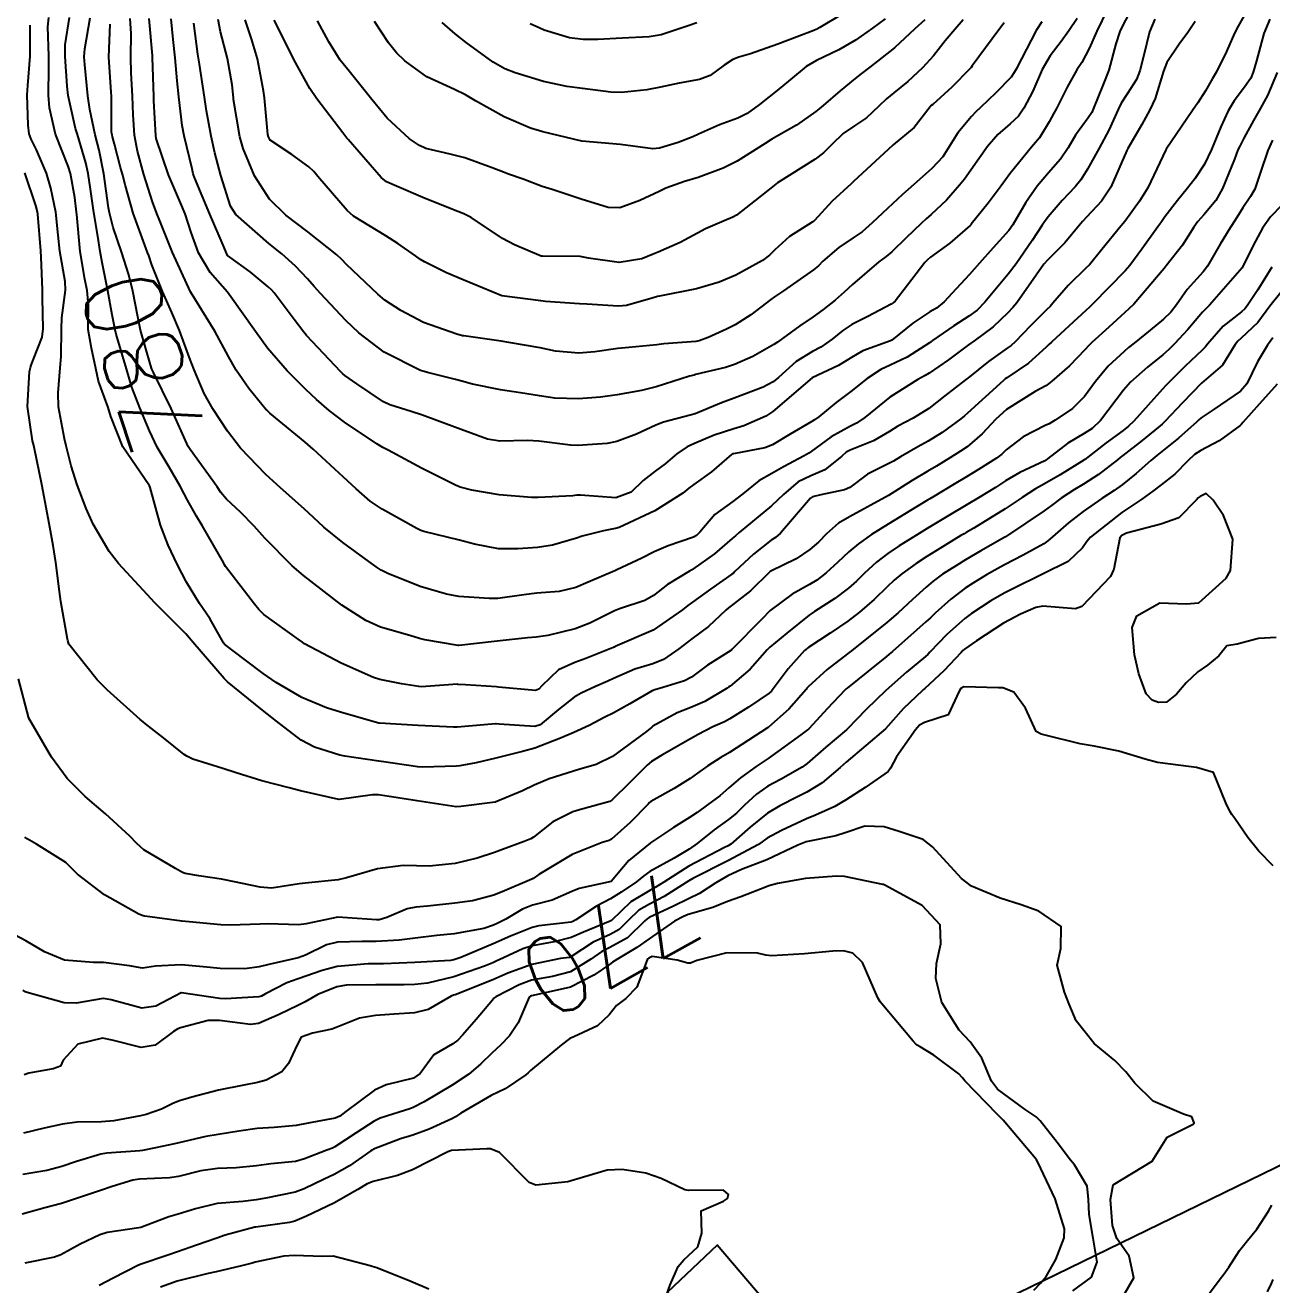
# Model space of a CAD drawing. Header units: metres. Extents: x 318500 to 325275, y 7408834 to 7428799.
# Drawn here: x 321933 to 321997.1, y 7423022.5 to 7423087.2 of the extents above; entities that cross this region are included whole.
import ezdxf
from ezdxf.enums import TextEntityAlignment as Align

# ---------------------------------------------------------------- set-up
doc = ezdxf.new("R2010")
doc.units = ezdxf.units.M
doc.header["$MEASUREMENT"] = 0
doc.linetypes.add('CONTINUO', pattern=[0])
for name, color, linetype in [('Cotas', 45, 'Continuous'), ('Curvas de Nivel 1m', 11, 'Continuous'), ('Curvas de Nivel 5m', 15, 'Continuous'), ('Edificações', 30, 'Continuous'), ('TEXTO', 45, 'Continuous'), ('Vias Primárias', 230, 'Continuous')]:
    doc.layers.add(name, color=color, linetype=linetype)
doc.styles.add('Style-STANDARD', font='STANDARD.shx')

msp = doc.modelspace()

# ---------------------------------------------------------------- linework, layer by layer
at = {"layer": 'Curvas de Nivel 1m', "flags": 128}
for points, elevation in [([(321997.35, 7423084.785), (321996.862, 7423083.603), (321996.412, 7423082.799), (321996.136, 7423082.319), (321995.639, 7423081.413), (321995.433, 7423081.013), (321995.342, 7423080.814), (321995.157, 7423080.348), (321994.55, 7423078.826), (321994.207, 7423078.225), (321993.59, 7423077.482), (321993.284, 7423077.143), (321993.072, 7423076.845), (321992.491, 7423075.926), (321991.652, 7423074.859), (321991.609, 7423074.8), (321991.549, 7423074.723), (321989.99, 7423072.883), (321989.749, 7423072.664), (321989.524, 7423072.47), (321988.711, 7423071.703), (321987.84, 7423070.915), (321987.667, 7423070.748), (321987.495, 7423070.554), (321986.688, 7423069.721), (321985.786, 7423068.937), (321985.615, 7423068.793), (321985.468, 7423068.699), (321984.917, 7423068.4), (321983.455, 7423067.485), (321982.898, 7423066.978), (321982.204, 7423066.223), (321981.429, 7423065.567), (321981.095, 7423065.333), (321980.583, 7423065.008), (321979.857, 7423064.572), (321979.409, 7423064.312), (321978.598, 7423063.836), (321977.39, 7423063.066), (321975.379, 7423061.961), (321974.822, 7423061.639), (321974.205, 7423061.092), (321973.788, 7423060.671), (321973.358, 7423060.296), (321972.652, 7423059.809), (321971.341, 7423059.176), (321971.314, 7423059.157), (321971.285, 7423059.131), (321970.308, 7423058.163), (321969.313, 7423057.39), (321969.18, 7423057.293), (321969.027, 7423057.163), (321968.139, 7423056.334), (321967.295, 7423055.706), (321966.617, 7423055.19), (321965.839, 7423054.644), (321965.278, 7423054.421), (321964.361, 7423054.136), (321963.266, 7423053.658), (321962.978, 7423053.529), (321962.336, 7423053.249), (321961.603, 7423052.908), (321961.252, 7423052.696), (321960.447, 7423052.067), (321959.501, 7423051.286), (321959.229, 7423051.202), (321957.393, 7423051.308), (321957.23, 7423051.328), (321957.211, 7423051.329), (321957.022, 7423051.313), (321955.228, 7423051.163), (321955.046, 7423051.16), (321953.229, 7423051.247), (321951.252, 7423051.368), (321951.23, 7423051.37), (321951.213, 7423051.373), (321951.14, 7423051.391), (321949.238, 7423051.937), (321948.514, 7423052.158), (321947.248, 7423052.68), (321945.928, 7423053.463), (321945.267, 7423053.925), (321943.652, 7423055.127), (321943.289, 7423055.421), (321943.228, 7423055.501), (321942.527, 7423056.737), (321941.999, 7423057.52), (321941.326, 7423058.607), (321940.849, 7423059.535), (321940.384, 7423060.51), (321939.991, 7423061.544), (321939.467, 7423063.471), (321939.434, 7423063.55), (321939.391, 7423063.617), (321938.054, 7423065.57), (321937.443, 7423067.123), (321937.298, 7423067.582), (321936.802, 7423068.929), (321936.672, 7423069.592), (321936.455, 7423070.626), (321936.285, 7423071.598), (321936.287, 7423072.83), (321936.233, 7423073.599), (321936.114, 7423074.179), (321935.859, 7423075.605), (321935.69, 7423077.497), (321935.679, 7423077.609), (321935.591, 7423078.366), (321935.374, 7423079.612), (321935.245, 7423079.983), (321934.596, 7423081.62), (321934.291, 7423082.983), (321934.241, 7423083.624), (321934.256, 7423085.049), (321934.252, 7423085.624), (321934.2, 7423087.13), (321934.257, 7423087.625)], 779), ([(321995.726, 7423087.848), (321995.351, 7423087.18), (321995.16, 7423086.818), (321994.75, 7423085.874), (321994.237, 7423084.832), (321994.038, 7423084.481), (321993.675, 7423083.849), (321993.276, 7423083.234), (321993.004, 7423082.847), (321992.461, 7423082.039), (321991.652, 7423080.86), (321991.646, 7423080.844), (321991.63, 7423080.821), (321990.713, 7423078.873), (321990.292, 7423078.187), (321989.585, 7423077.209), (321989.444, 7423077.03), (321989.331, 7423076.894), (321988.357, 7423075.703), (321987.709, 7423074.918), (321987.548, 7423074.754), (321986.621, 7423073.847), (321985.836, 7423072.937), (321985.688, 7423072.778), (321985.525, 7423072.623), (321984.693, 7423071.771), (321983.904, 7423070.964), (321983.694, 7423070.77), (321983.495, 7423070.627), (321982.525, 7423069.943), (321981.471, 7423069.09), (321981.421, 7423069.05), (321981.353, 7423069.001), (321980.293, 7423068.18), (321979.455, 7423067.528), (321978.657, 7423067.032), (321977.867, 7423066.621), (321977.44, 7423066.357), (321976.627, 7423065.867), (321975.425, 7423065.387), (321975.222, 7423065.283), (321974.986, 7423065.084), (321974.126, 7423064.376), (321973.405, 7423064.08), (321972.744, 7423063.766), (321971.992, 7423063.121), (321971.384, 7423062.535), (321969.72, 7423061.155), (321969.528, 7423060.997), (321969.365, 7423060.851), (321968.45, 7423060.072), (321967.341, 7423059.276), (321967.282, 7423059.239), (321967.166, 7423059.183), (321966.039, 7423058.49), (321965.321, 7423057.925), (321964.873, 7423057.66), (321963.568, 7423057.236), (321963.309, 7423057.138), (321962.045, 7423056.51), (321961.3, 7423056.215), (321959.887, 7423055.872), (321959.295, 7423055.788), (321958.844, 7423055.745), (321957.293, 7423055.583), (321955.314, 7423055.363), (321955.29, 7423055.364), (321953.58, 7423055.653), (321953.294, 7423055.72), (321952.803, 7423055.867), (321951.299, 7423056.306), (321950.546, 7423056.645), (321949.31, 7423057.42), (321947.333, 7423058.951), (321946.759, 7423059.456), (321945.361, 7423060.87), (321944.809, 7423061.478), (321944.099, 7423062.211), (321943.384, 7423062.881), (321943.099, 7423063.216), (321942.898, 7423063.507), (321941.519, 7423065.428), (321941.446, 7423065.53), (321941.421, 7423065.583), (321940.545, 7423067.539), (321939.637, 7423069.379), (321939.55, 7423069.549), (321939.473, 7423069.776), (321938.97, 7423071.558), (321938.822, 7423072.248), (321938.574, 7423073.564), (321938.361, 7423074.39), (321937.995, 7423075.573), (321937.569, 7423076.833), (321937.37, 7423077.583), (321937.323, 7423077.844), (321937.085, 7423079.588), (321936.836, 7423080.806), (321936.631, 7423081.595), (321936.357, 7423082.892), (321936.267, 7423083.601), (321936.104, 7423085.183), (321936.073, 7423085.604), (321936.104, 7423086.014), (321936.386, 7423087.6)], 781), ([(321993.144, 7423087.42), (321992.759, 7423086.85), (321992.314, 7423086.244), (321991.695, 7423085.313), (321991.524, 7423084.862), (321991.083, 7423083.454), (321990.821, 7423082.873), (321990.407, 7423082.12), (321989.681, 7423080.889), (321989.629, 7423080.785), (321988.817, 7423078.902), (321988.332, 7423078.176), (321987.587, 7423077.382), (321987.362, 7423077.143), (321987.18, 7423076.924), (321986.45, 7423076.048), (321985.553, 7423075.15), (321985.373, 7423074.943), (321984.982, 7423074.386), (321983.985, 7423072.963), (321983.777, 7423072.716), (321983.522, 7423072.444), (321982.769, 7423071.723), (321981.772, 7423070.996), (321981.612, 7423070.885), (321981.497, 7423070.798), (321980.472, 7423070.023), (321979.475, 7423069.34), (321979.27, 7423069.226), (321978.897, 7423069.029), (321977.461, 7423068.109), (321976.169, 7423067.069), (321975.745, 7423066.776), (321975.443, 7423066.618), (321974.45, 7423066.075), (321973.423, 7423065.319), (321973.296, 7423065.228), (321973.064, 7423065.105), (321971.999, 7423064.534), (321971.406, 7423064.197), (321970.728, 7423063.812), (321969.909, 7423063.152), (321969.386, 7423062.75), (321968.47, 7423062.078), (321967.691, 7423061.177), (321967.534, 7423061.012), (321967.366, 7423060.923), (321966.075, 7423060.483), (321965.354, 7423060.16), (321964.724, 7423059.844), (321963.43, 7423059.239), (321963.369, 7423059.21), (321963.339, 7423059.199), (321961.969, 7423058.615), (321961.326, 7423058.333), (321960.469, 7423058.127), (321959.321, 7423058.04), (321958.658, 7423057.961), (321957.317, 7423057.777), (321956.869, 7423057.764), (321955.318, 7423057.881), (321954.683, 7423057.986), (321953.325, 7423058.383), (321951.669, 7423059.052), (321951.338, 7423059.223), (321951.068, 7423059.394), (321949.358, 7423060.64), (321948.392, 7423061.435), (321947.859, 7423061.927), (321947.379, 7423062.375), (321946.158, 7423063.462), (321945.4, 7423064.149), (321944.11, 7423065.49), (321943.433, 7423066.368), (321942.682, 7423067.512), (321942.241, 7423068.302), (321941.715, 7423069.526), (321941.479, 7423070.142), (321940.962, 7423071.535), (321940.582, 7423072.471), (321940.101, 7423073.544), (321939.544, 7423074.92), (321939.387, 7423075.391), (321939.332, 7423075.553), (321939.192, 7423075.918), (321938.595, 7423077.565), (321938.204, 7423078.968), (321938.039, 7423079.574), (321937.944, 7423079.906), (321937.625, 7423081.106), (321937.529, 7423081.482), (321937.51, 7423081.582), (321937.482, 7423081.732), (321937.472, 7423083.583), (321937.458, 7423083.788), (321937.347, 7423085.585), (321937.401, 7423087.278)], 782), ([(321991.066, 7423087.524), (321990.791, 7423086.874), (321990.503, 7423085.683), (321990.307, 7423084.881), (321990.132, 7423084.435), (321989.672, 7423083.712), (321989.346, 7423083.213), (321989.195, 7423082.897), (321988.714, 7423081.833), (321988.219, 7423080.911), (321987.619, 7423079.828), (321987.266, 7423079.271), (321986.975, 7423078.926), (321986.314, 7423078.218), (321985.587, 7423077.376), (321985.402, 7423077.124), (321985.285, 7423076.944), (321984.77, 7423076.154), (321983.949, 7423074.964), (321983.545, 7423074.427), (321982.347, 7423072.988), (321981.939, 7423072.578), (321981.519, 7423072.273), (321980.74, 7423071.779), (321979.655, 7423071.018), (321979.564, 7423070.955), (321979.498, 7423070.905), (321978.354, 7423070.17), (321977.481, 7423069.761), (321976.994, 7423069.54), (321976.302, 7423069.068), (321975.463, 7423068.412), (321974.707, 7423067.838), (321973.808, 7423067.096), (321973.597, 7423066.949), (321973.446, 7423066.859), (321972.337, 7423066.216), (321971.428, 7423065.67), (321971.044, 7423065.517), (321969.421, 7423065.209), (321969.384, 7423065.197), (321969.323, 7423065.161), (321968.3, 7423064.278), (321967.397, 7423063.635), (321967.136, 7423063.441), (321966.823, 7423063.189), (321965.381, 7423062.273), (321963.558, 7423061.424), (321963.371, 7423061.365), (321963.27, 7423061.342), (321962.743, 7423061.246), (321961.652, 7423060.971), (321961.364, 7423060.878), (321960.134, 7423060.502), (321959.356, 7423060.383), (321958.346, 7423060.314), (321957.355, 7423060.329), (321956.126, 7423060.565), (321955.361, 7423060.759), (321953.521, 7423061.214), (321953.368, 7423061.264), (321953.155, 7423061.372), (321951.38, 7423062.355), (321950.764, 7423062.779), (321950.051, 7423063.41), (321949.399, 7423064.008), (321947.836, 7423065.444), (321947.425, 7423065.801), (321945.617, 7423067.299), (321945.45, 7423067.44), (321945.418, 7423067.47), (321944.528, 7423068.552), (321943.88, 7423069.494), (321943.481, 7423070.21), (321942.777, 7423071.511), (321941.53, 7423073.53), (321940.616, 7423075.539), (321939.957, 7423077.164), (321939.811, 7423077.548), (321939.589, 7423078.146), (321939.135, 7423079.557), (321938.81, 7423080.751), (321938.658, 7423081.565), (321938.59, 7423082.622), (321938.558, 7423083.571), (321938.481, 7423084.769), (321938.467, 7423085.572), (321938.479, 7423086.796), (321938.43, 7423087.573)], 783), ([(321989.723, 7423087.779), (321989.412, 7423087.197), (321989.28, 7423086.896), (321989.07, 7423086.266), (321988.707, 7423084.905), (321988.412, 7423084.176), (321987.911, 7423082.916), (321987.833, 7423082.741), (321987.653, 7423082.457), (321987.001, 7423081.565), (321986.617, 7423080.93), (321986.223, 7423080.335), (321985.617, 7423079.63), (321985.029, 7423078.949), (321984.439, 7423078.115), (321983.781, 7423076.967), (321983.576, 7423076.671), (321982.762, 7423075.782), (321982.068, 7423074.992), (321981.544, 7423074.407), (321980.861, 7423073.682), (321980.249, 7423073.013), (321979.848, 7423072.694), (321979.522, 7423072.491), (321978.638, 7423071.909), (321977.563, 7423071.049), (321977.525, 7423071.024), (321977.499, 7423071.011), (321976.075, 7423070.487), (321975.486, 7423070.147), (321974.83, 7423069.736), (321973.47, 7423069.114), (321971.452, 7423067.371), (321971.098, 7423067.135), (321969.951, 7423066.644), (321969.44, 7423066.488), (321968.442, 7423066.163), (321967.428, 7423065.736), (321967.055, 7423065.557), (321966.512, 7423065.194), (321965.918, 7423064.697), (321965.407, 7423064.316), (321964.79, 7423063.828), (321964.17, 7423063.228), (321963.387, 7423062.934), (321961.563, 7423063.083), (321961.388, 7423063.085), (321961.176, 7423063.051), (321959.387, 7423062.957), (321959.049, 7423062.958), (321957.388, 7423063.09), (321955.985, 7423063.334), (321955.392, 7423063.492), (321955.149, 7423063.589), (321953.406, 7423064.461), (321951.683, 7423065.387), (321951.422, 7423065.528), (321951.104, 7423065.716), (321949.441, 7423066.832), (321948.666, 7423067.432), (321948.012, 7423067.998), (321947.461, 7423068.508), (321946.507, 7423069.46), (321945.488, 7423070.638), (321944.873, 7423071.479), (321943.528, 7423073.386), (321943.432, 7423073.501), (321942.546, 7423074.52), (321941.941, 7423075.524), (321941.566, 7423076.567), (321941.259, 7423077.533), (321941.026, 7423078.098), (321940.407, 7423079.542), (321939.771, 7423081.407), (321939.746, 7423081.549), (321939.657, 7423083.343), (321939.65, 7423083.56), (321939.59, 7423085.561), (321939.587, 7423085.665), (321939.411, 7423087.563)], 784), ([(321987.075, 7423087.571), (321986.651, 7423086.931), (321986.262, 7423086.377), (321985.697, 7423085.653), (321985.283, 7423084.946), (321984.801, 7423083.826), (321984.348, 7423082.96), (321984.061, 7423082.557), (321983.648, 7423082.163), (321983.013, 7423081.606), (321982.482, 7423080.987), (321981.618, 7423079.771), (321981.295, 7423079.321), (321981.046, 7423079.006), (321980.37, 7423078.24), (321979.587, 7423077.504), (321979.332, 7423077.275), (321979.068, 7423077.028), (321978.303, 7423076.304), (321977.558, 7423075.582), (321977.27, 7423075.339), (321976.896, 7423075.06), (321975.538, 7423073.909), (321975.116, 7423073.502), (321974.656, 7423073.089), (321974.018, 7423072.599), (321973.517, 7423072.243), (321972.837, 7423071.783), (321971.94, 7423071.123), (321971.685, 7423070.94), (321971.495, 7423070.813), (321970.422, 7423070.21), (321969.479, 7423069.788), (321969.01, 7423069.632), (321967.471, 7423069.271), (321967.4, 7423069.252), (321967.164, 7423069.185), (321965.464, 7423068.65), (321964.698, 7423068.458), (321963.46, 7423068.24), (321962.593, 7423068.115), (321961.458, 7423068.029), (321960.249, 7423068.07), (321959.459, 7423068.181), (321958.494, 7423068.338), (321957.462, 7423068.494), (321956.015, 7423068.784), (321955.466, 7423068.933), (321955.145, 7423069.023), (321953.778, 7423069.365), (321953.471, 7423069.449), (321953.357, 7423069.487), (321951.485, 7423070.433), (321950.175, 7423071.413), (321949.51, 7423072.06), (321948.21, 7423073.44), (321947.882, 7423073.794), (321947.537, 7423074.191), (321946.937, 7423074.849), (321946.226, 7423075.47), (321945.558, 7423076.001), (321943.857, 7423077.497), (321943.586, 7423077.925), (321943.091, 7423079.508), (321942.782, 7423080.673), (321942.591, 7423081.516), (321942.352, 7423082.817), (321942.246, 7423083.521), (321941.998, 7423085.213), (321941.943, 7423085.526), (321941.906, 7423085.741), (321941.708, 7423087.333)], 786), ([(321985.268, 7423087.395), (321984.969, 7423086.951), (321984.226, 7423085.493), (321983.944, 7423084.966), (321983.854, 7423084.801), (321983.684, 7423084.55), (321982.904, 7423083.749), (321982.119, 7423082.993), (321981.885, 7423082.769), (321981.653, 7423082.533), (321980.947, 7423081.7), (321980.529, 7423081.011), (321980.175, 7423080.464), (321979.618, 7423079.859), (321978.685, 7423079.034), (321978.117, 7423078.528), (321977.595, 7423078.048), (321977.075, 7423077.57), (321976.559, 7423077.065), (321976.033, 7423076.613), (321975.568, 7423076.301), (321974.845, 7423075.803), (321974.026, 7423075.095), (321973.788, 7423074.857), (321973.545, 7423074.647), (321971.994, 7423073.583), (321971.531, 7423073.262), (321971.353, 7423073.133), (321970.322, 7423072.344), (321969.51, 7423071.822), (321969.071, 7423071.6), (321968.125, 7423071.174), (321967.67, 7423071.006), (321967.497, 7423070.974), (321965.853, 7423070.847), (321965.494, 7423070.81), (321964.059, 7423070.664), (321963.491, 7423070.612), (321962.298, 7423070.442), (321961.487, 7423070.371), (321960.282, 7423070.485), (321959.49, 7423070.64), (321957.884, 7423070.925), (321957.495, 7423070.985), (321955.581, 7423071.257), (321955.499, 7423071.27), (321955.221, 7423071.344), (321953.509, 7423071.955), (321952.338, 7423072.567), (321951.525, 7423073.096), (321951.156, 7423073.404), (321949.545, 7423074.934), (321949.305, 7423075.181), (321949.047, 7423075.428), (321947.567, 7423076.612), (321946.439, 7423077.467), (321945.592, 7423078.284), (321944.817, 7423079.488), (321944.238, 7423080.88), (321944.067, 7423081.496), (321943.75, 7423083.408), (321943.74, 7423083.499), (321943.67, 7423084.167), (321943.441, 7423085.504), (321943.079, 7423086.884), (321942.948, 7423087.511)], 787), ([(321983.34, 7423087.351), (321983.064, 7423086.98), (321981.691, 7423085.13), (321981.635, 7423085.056), (321981.593, 7423085.001), (321980.639, 7423084.047), (321979.662, 7423083.157), (321979.588, 7423083.095), (321979.523, 7423083.022), (321978.705, 7423081.973), (321977.63, 7423081.073), (321977.615, 7423081.065), (321977.601, 7423081.05), (321975.611, 7423079.21), (321975.544, 7423079.147), (321975.466, 7423079.081), (321974.498, 7423078.19), (321973.581, 7423077.185), (321973.539, 7423077.142), (321973.475, 7423077.102), (321972.313, 7423076.375), (321971.558, 7423075.676), (321971.282, 7423075.407), (321970.917, 7423075.139), (321969.542, 7423074.376), (321968.687, 7423074.02), (321967.535, 7423073.685), (321965.624, 7423073.302), (321965.531, 7423073.278), (321965.308, 7423073.213), (321963.936, 7423072.822), (321963.523, 7423072.788), (321961.887, 7423072.893), (321961.525, 7423072.914), (321959.776, 7423073.036), (321959.527, 7423073.066), (321957.53, 7423073.32), (321955.538, 7423074.138), (321954.688, 7423074.5), (321953.547, 7423075.059), (321953.357, 7423075.181), (321953.091, 7423075.377), (321952.184, 7423076.015), (321951.565, 7423076.398), (321949.914, 7423077.417), (321949.584, 7423077.704), (321948.081, 7423079.443), (321947.869, 7423079.702), (321947.615, 7423079.953), (321946.732, 7423080.574), (321945.628, 7423081.317), (321945.537, 7423081.481), (321945.508, 7423081.605), (321945.337, 7423083.483), (321945.292, 7423083.857), (321944.981, 7423085.487), (321944.668, 7423086.522), (321944.339, 7423087.494)], 788), ([(321981.225, 7423087.498), (321980.796, 7423087.009), (321980.299, 7423086.42), (321979.696, 7423085.652), (321979.132, 7423085.028), (321978.389, 7423084.329), (321977.67, 7423083.748), (321977.285, 7423083.436), (321976.892, 7423083.062), (321976.255, 7423082.467), (321975.645, 7423082.052), (321975.069, 7423081.655), (321974.474, 7423081.092), (321974.054, 7423080.667), (321973.622, 7423080.336), (321971.696, 7423079.129), (321971.645, 7423079.094), (321971.609, 7423079.062), (321970.533, 7423078.209), (321969.585, 7423077.466), (321969.391, 7423077.354), (321968.95, 7423077.166), (321967.987, 7423076.763), (321967.571, 7423076.547), (321966.695, 7423076.061), (321965.555, 7423075.556), (321965.308, 7423075.459), (321964.716, 7423075.223), (321963.548, 7423075.024), (321961.988, 7423075.256), (321961.551, 7423075.338), (321959.617, 7423075.355), (321959.551, 7423075.364), (321958.185, 7423075.936), (321957.564, 7423076.273), (321955.958, 7423077.336), (321955.583, 7423077.54), (321955.27, 7423077.66), (321953.594, 7423078.323), (321951.999, 7423079), (321951.607, 7423079.183), (321951.332, 7423079.403), (321949.629, 7423081.35), (321949.595, 7423081.386), (321949.571, 7423081.421), (321949.365, 7423081.693), (321948.028, 7423083.444), (321947.668, 7423083.967), (321946.836, 7423085.463), (321946.461, 7423086.232), (321945.833, 7423087.478)], 789), ([(321977.225, 7423087.549), (321976.563, 7423087.067), (321975.704, 7423086.451), (321974.835, 7423085.952), (321973.693, 7423085.416), (321973.163, 7423085.108), (321972.36, 7423084.439), (321971.671, 7423083.87), (321971.255, 7423083.548), (321970.765, 7423083.143), (321970.124, 7423082.682), (321969.649, 7423082.453), (321968.706, 7423082.108), (321967.637, 7423081.625), (321967.336, 7423081.483), (321966.589, 7423081.196), (321965.627, 7423080.907), (321965.285, 7423080.874), (321963.629, 7423081.098), (321961.63, 7423081.26), (321959.637, 7423081.747), (321959.001, 7423081.938), (321957.648, 7423082.512), (321956.177, 7423083.335), (321955.665, 7423083.641), (321955.104, 7423083.913), (321953.678, 7423084.569), (321952.544, 7423085.387), (321952.11, 7423085.81), (321951.699, 7423086.325), (321950.981, 7423087.407)], 791), ([(321975.018, 7423087.79), (321973.863, 7423087.098), (321973.763, 7423087.046), (321973.709, 7423087.018), (321973.556, 7423086.95), (321971.701, 7423086.243), (321970.3, 7423085.755), (321969.694, 7423085.575), (321969.393, 7423085.463), (321968.946, 7423085.167), (321968.222, 7423084.634), (321967.679, 7423084.439), (321966.629, 7423084.242), (321965.672, 7423084.033), (321964.984, 7423083.906), (321963.668, 7423083.773), (321963.124, 7423083.79), (321961.671, 7423083.965), (321960.873, 7423084.07), (321959.676, 7423084.325), (321958.213, 7423084.782), (321957.685, 7423084.983), (321957.079, 7423085.326), (321955.7, 7423086.335), (321955.135, 7423086.78), (321954.466, 7423087.359)], 792), ([(321967.545, 7423087.35), (321967.1, 7423087.189), (321965.705, 7423086.724), (321965.103, 7423086.618), (321963.703, 7423086.551), (321962.459, 7423086.496), (321961.702, 7423086.49), (321961.007, 7423086.574), (321959.707, 7423086.961), (321959.478, 7423087.064), (321958.991, 7423087.301)], 793), ([(321997.117, 7423081.308), (321996.871, 7423080.791), (321996.494, 7423079.673), (321996.215, 7423078.801), (321995.987, 7423078.421), (321995.595, 7423077.834), (321995.203, 7423077.198), (321994.944, 7423076.82), (321994.422, 7423075.973), (321993.773, 7423074.837), (321993.547, 7423074.551), (321992.734, 7423073.652), (321992.178, 7423072.854), (321991.9, 7423072.48), (321991.519, 7423072.113), (321990.828, 7423071.552), (321990.005, 7423070.882), (321989.726, 7423070.657), (321989.494, 7423070.467), (321988.682, 7423069.702), (321988.03, 7423068.912), (321987.462, 7423068.155), (321986.848, 7423067.534), (321985.96, 7423066.935), (321985.636, 7423066.749), (321985.446, 7423066.654), (321984.315, 7423066.079), (321983.427, 7423065.409), (321983.206, 7423065.191), (321982.94, 7423064.977), (321982.007, 7423064.395), (321981.405, 7423064.027), (321980.766, 7423063.64), (321979.724, 7423063.017), (321979.514, 7423062.894), (321979.388, 7423062.815), (321978.837, 7423062.481), (321977.375, 7423061.591), (321976.521, 7423061.063), (321975.85, 7423060.585), (321975.356, 7423060.161), (321974.795, 7423059.639), (321974.187, 7423059.092), (321973.717, 7423058.714), (321973.331, 7423058.487), (321972.438, 7423057.999), (321971.31, 7423057.15), (321970.884, 7423056.714), (321969.365, 7423055.159), (321969.328, 7423055.121), (321969.289, 7423055.092), (321968.1, 7423054.35), (321967.268, 7423053.733), (321966.917, 7423053.533), (321965.8, 7423053.202), (321965.385, 7423053.081), (321965.257, 7423053.029), (321964.11, 7423052.364), (321963.24, 7423051.887), (321962.811, 7423051.669), (321962.008, 7423051.252), (321961.226, 7423050.888), (321960.543, 7423050.59), (321959.218, 7423050.089), (321958.596, 7423049.916), (321957.213, 7423049.565), (321956.207, 7423049.325), (321955.366, 7423049.18), (321955.207, 7423049.163), (321953.459, 7423049.113), (321953.206, 7423049.13), (321951.351, 7423049.389), (321951.21, 7423049.409), (321949.466, 7423049.669), (321949.213, 7423049.73), (321947.91, 7423050.133), (321947.22, 7423050.484), (321945.947, 7423051.463), (321945.239, 7423052.038), (321943.438, 7423053.497), (321943.263, 7423053.669), (321941.65, 7423055.525), (321941.492, 7423055.727), (321941.294, 7423055.952), (321939.705, 7423057.546), (321939.316, 7423057.976), (321937.845, 7423059.572), (321937.349, 7423060.186), (321936.532, 7423061.593), (321936.182, 7423062.402), (321935.719, 7423063.605), (321935.405, 7423064.594), (321935.152, 7423065.613), (321935.063, 7423065.976), (321934.753, 7423067.617), (321934.737, 7423068.338), (321934.841, 7423069.616), (321934.897, 7423070.198), (321934.916, 7423071.616), (321934.93, 7423072.194), (321935.106, 7423073.614), (321935.09, 7423074.059), (321934.825, 7423075.617), (321934.738, 7423076.443), (321934.612, 7423077.62), (321934.369, 7423078.852), (321934.141, 7423079.625), (321933.622, 7423080.82), (321933.356, 7423081.362), (321933.255, 7423081.636), (321933.189, 7423082.084), (321933.145, 7423083.638), (321933.181, 7423084.123), (321933.297, 7423085.636), (321933.295, 7423087.226)], 778), ([(321997.598, 7423077.981), (321997.007, 7423077.37), (321996.604, 7423076.795), (321996.243, 7423076.127), (321995.577, 7423074.81), (321995.55, 7423074.766), (321993.875, 7423072.835), (321993.702, 7423072.663), (321993.525, 7423072.479), (321992.766, 7423071.593), (321992.084, 7423070.854), (321991.794, 7423070.559), (321991.491, 7423070.291), (321990.698, 7423069.655), (321989.82, 7423068.885), (321989.466, 7423068.475), (321988.278, 7423066.908), (321987.849, 7423066.509), (321987.44, 7423066.248), (321986.603, 7423065.758), (321985.559, 7423064.939), (321985.479, 7423064.88), (321985.419, 7423064.848), (321984.13, 7423064.239), (321983.403, 7423063.809), (321982.894, 7423063.481), (321982.096, 7423062.989), (321981.386, 7423062.57), (321980.402, 7423061.987), (321979.373, 7423061.36), (321978.829, 7423061.028), (321977.934, 7423060.468), (321977.355, 7423060.079), (321976.772, 7423059.636), (321976.154, 7423059.068), (321975.743, 7423058.665), (321975.328, 7423058.303), (321974.632, 7423057.775), (321973.588, 7423057.097), (321973.417, 7423056.991), (321973.308, 7423056.911), (321972.174, 7423055.992), (321971.291, 7423055.264), (321971.163, 7423055.132), (321970.288, 7423054.132), (321969.262, 7423053.275), (321969.195, 7423053.227), (321969.097, 7423053.162), (321967.949, 7423052.474), (321967.245, 7423052.175), (321966.537, 7423051.894), (321965.289, 7423051.209), (321965.23, 7423051.168), (321964.952, 7423050.938), (321963.214, 7423049.646), (321962.374, 7423049.243), (321961.481, 7423048.98), (321961.205, 7423048.903), (321959.967, 7423048.509), (321959.193, 7423048.173), (321958.595, 7423047.89), (321957.18, 7423047.31), (321955.424, 7423047.089), (321955.176, 7423047.073), (321953.18, 7423047.37), (321951.184, 7423047.681), (321950.891, 7423047.687), (321949.18, 7423047.449), (321949.152, 7423047.449), (321947.187, 7423047.892), (321946.606, 7423048.038), (321945.194, 7423048.402), (321943.88, 7423048.809), (321943.203, 7423049.029), (321941.657, 7423049.523), (321941.347, 7423049.664), (321941.212, 7423049.754), (321940.146, 7423050.615), (321939.228, 7423051.327), (321939.104, 7423051.427), (321938.954, 7423051.554), (321937.252, 7423053.075), (321936.747, 7423053.588), (321935.287, 7423055.43), (321935.232, 7423055.611), (321935.216, 7423055.686), (321934.873, 7423057.614), (321934.802, 7423058.131), (321934.618, 7423059.617), (321934.474, 7423060.498), (321934.274, 7423061.621), (321934.016, 7423062.991), (321933.892, 7423063.625), (321933.506, 7423065.542), (321933.481, 7423065.629), (321933.424, 7423065.865), (321933.166, 7423067.634), (321933.266, 7423069.431), (321933.314, 7423069.632), (321933.352, 7423069.751), (321933.476, 7423070.06), (321933.919, 7423071.2), (321933.967, 7423071.625), (321933.936, 7423073.214), (321933.936, 7423073.626), (321933.868, 7423075.305), (321933.839, 7423075.627), (321933.686, 7423077.521), (321933.669, 7423077.629), (321933.585, 7423077.959), (321933.033, 7423079.639)], 777), ([(321997.09, 7423074.787), (321996.368, 7423073.627), (321995.816, 7423072.806), (321995.691, 7423072.644), (321995.525, 7423072.497), (321994.577, 7423071.761), (321993.772, 7423070.836), (321993.653, 7423070.682), (321993.495, 7423070.52), (321992.632, 7423069.699), (321991.777, 7423068.857), (321991.626, 7423068.701), (321991.467, 7423068.527), (321989.998, 7423066.882), (321989.714, 7423066.618), (321989.443, 7423066.407), (321988.575, 7423065.761), (321987.468, 7423064.919), (321987.443, 7423064.897), (321987.419, 7423064.885), (321986.212, 7423064.128), (321985.401, 7423063.661), (321984.942, 7423063.402), (321984.254, 7423062.957), (321983.384, 7423062.377), (321981.77, 7423061.39), (321981.372, 7423061.157), (321981.275, 7423061.097), (321981.114, 7423061.003), (321980.031, 7423060.342), (321979.354, 7423059.928), (321978.804, 7423059.572), (321978.071, 7423059.039), (321977.675, 7423058.704), (321977.33, 7423058.377), (321976.654, 7423057.726), (321975.906, 7423057.071), (321975.305, 7423056.611), (321974.394, 7423055.994), (321973.292, 7423055.274), (321973.079, 7423055.103), (321972.239, 7423054.152), (321971.473, 7423053.127), (321971.377, 7423053.009), (321971.257, 7423052.91), (321970.196, 7423052.195), (321969.236, 7423051.59), (321968.958, 7423051.439), (321968.373, 7423051.169), (321967.614, 7423050.788), (321967.224, 7423050.566), (321965.74, 7423049.727), (321965.212, 7423049.398), (321964.987, 7423049.212), (321964.102, 7423048.316), (321963.183, 7423047.411), (321963.068, 7423047.346), (321962.698, 7423047.237), (321961.516, 7423046.914), (321961.173, 7423046.804), (321960.148, 7423046.293), (321959.153, 7423045.515), (321959.018, 7423045.426), (321958.668, 7423045.295), (321957.57, 7423044.882), (321957.144, 7423044.717), (321956.255, 7423044.438), (321955.138, 7423044.164), (321953.792, 7423044.016), (321953.137, 7423044.036), (321952.464, 7423044.05), (321951.135, 7423043.88), (321949.542, 7423043.414), (321949.129, 7423043.324), (321947.418, 7423043.153), (321947.125, 7423043.105), (321945.696, 7423042.89), (321945.122, 7423042.934), (321943.305, 7423043.32), (321943.128, 7423043.351), (321941.96, 7423043.518), (321941.253, 7423043.65), (321941.132, 7423043.697), (321940.773, 7423043.894), (321939.143, 7423044.852), (321938.771, 7423045.18), (321938.411, 7423045.561), (321937.167, 7423046.706), (321936.131, 7423047.596), (321935.194, 7423048.531), (321934.397, 7423049.618), (321933.23, 7423051.63), (321932.699, 7423053.638)], 776), ([(321997.134, 7423071.158), (321996.857, 7423070.79), (321996.352, 7423069.932), (321995.791, 7423068.805), (321995.466, 7423068.43), (321994.125, 7423067.498), (321993.452, 7423067.049), (321993.34, 7423066.952), (321993.232, 7423066.842), (321992.29, 7423065.999), (321991.427, 7423065.319), (321991.167, 7423065.12), (321990.873, 7423064.868), (321990.106, 7423064.184), (321989.401, 7423063.608), (321988.98, 7423063.312), (321988.347, 7423062.906), (321987.383, 7423062.246), (321986.643, 7423061.662), (321985.822, 7423060.935), (321985.579, 7423060.725), (321985.365, 7423060.581), (321984.311, 7423060), (321983.348, 7423059.504), (321983.003, 7423059.318), (321982.427, 7423058.984), (321981.754, 7423058.574), (321981.329, 7423058.296), (321980.587, 7423057.741), (321979.78, 7423057.015), (321979.541, 7423056.784), (321979.305, 7423056.565), (321977.595, 7423055.045), (321977.433, 7423054.903), (321977.286, 7423054.784), (321976.322, 7423054.016), (321975.261, 7423053.169), (321975.211, 7423053.13), (321975.161, 7423053.081), (321974.237, 7423052.098), (321973.321, 7423051.099), (321973.276, 7423051.053), (321973.229, 7423051.016), (321972.88, 7423050.759), (321971.214, 7423049.546), (321970.595, 7423049.139), (321969.786, 7423048.566), (321969.193, 7423048.046), (321968.719, 7423047.632), (321968.097, 7423047.171), (321967.565, 7423046.785), (321967.17, 7423046.518), (321966.349, 7423046.006), (321965.171, 7423045.21), (321965.15, 7423045.193), (321964.046, 7423044.316), (321963.137, 7423043.23), (321961.503, 7423042.876), (321961.122, 7423042.723), (321960.111, 7423042.279), (321959.111, 7423042.013), (321958.591, 7423041.812), (321957.739, 7423041.304), (321957.316, 7423041.089), (321957.095, 7423040.991), (321956.597, 7423040.821), (321955.088, 7423040.55), (321954.191, 7423040.458), (321953.084, 7423040.329), (321952.25, 7423040.211), (321951.081, 7423040.147), (321950.328, 7423040.154), (321949.08, 7423040.118), (321948.524, 7423039.982), (321947.439, 7423039.444), (321947.069, 7423039.313), (321945.558, 7423038.973), (321945.064, 7423038.847), (321944.321, 7423038.74), (321943.063, 7423038.762), (321942.377, 7423038.825), (321941.064, 7423038.945), (321939.73, 7423038.877), (321939.062, 7423038.788), (321938.394, 7423038.891), (321937.065, 7423039.079), (321936.544, 7423039.067), (321935.066, 7423039.199), (321934.029, 7423039.62), (321933.078, 7423040.184), (321931.95, 7423040.784)], 774), ([(321997.364, 7423068.782), (321996.441, 7423067.776), (321995.591, 7423066.808), (321995.526, 7423066.732), (321995.448, 7423066.656), (321994.385, 7423065.876), (321993.428, 7423065.37), (321993.105, 7423065.163), (321992.768, 7423064.847), (321992.096, 7423064.166), (321991.401, 7423063.618), (321990.976, 7423063.287), (321990.401, 7423062.875), (321989.383, 7423062.195), (321987.763, 7423060.914), (321987.579, 7423060.705), (321987.362, 7423060.372), (321986.612, 7423059.667), (321985.342, 7423059.042), (321985.272, 7423059.01), (321985.138, 7423058.943), (321983.942, 7423058.35), (321983.326, 7423058.044), (321982.644, 7423057.656), (321981.648, 7423056.995), (321981.307, 7423056.742), (321980.39, 7423055.918), (321979.516, 7423055.018), (321979.405, 7423054.902), (321979.287, 7423054.795), (321978.323, 7423053.985), (321977.26, 7423053.05), (321976.237, 7423052.073), (321975.281, 7423051.079), (321975.229, 7423051.03), (321974.177, 7423050.133), (321973.212, 7423049.292), (321972.954, 7423049.104), (321971.848, 7423048.472), (321971.195, 7423048.126), (321970.603, 7423047.725), (321970, 7423047.148), (321969.585, 7423046.743), (321969.169, 7423046.418), (321968.443, 7423045.884), (321967.556, 7423045.176), (321967.147, 7423044.893), (321966.386, 7423044.435), (321965.135, 7423043.737), (321964.831, 7423043.515), (321964.447, 7423043.217), (321963.66, 7423042.686), (321963.117, 7423042.345), (321962.391, 7423041.96), (321961.322, 7423041.257), (321961.18, 7423041.177), (321961.098, 7423041.149), (321959.428, 7423040.952), (321959.094, 7423040.875), (321957.965, 7423040.423), (321957.081, 7423040.028), (321955.421, 7423039.335), (321955.069, 7423039.203), (321954.895, 7423039.17), (321953.067, 7423039.068), (321951.447, 7423039.005), (321951.066, 7423039.001), (321950.665, 7423038.995), (321949.064, 7423038.869), (321948.294, 7423038.664), (321947.058, 7423038.232), (321946.488, 7423038.023), (321945.393, 7423037.467), (321945.178, 7423037.339), (321945.047, 7423037.301), (321943.333, 7423037.208), (321943.046, 7423037.227), (321941.068, 7423037.512), (321941.05, 7423037.513), (321939.748, 7423036.834), (321939.038, 7423036.729), (321937.458, 7423037.16), (321937.045, 7423037.216), (321935.667, 7423036.975), (321935.041, 7423037.004), (321933.152, 7423037.525), (321933.049, 7423037.562), (321932.928, 7423037.632)], 773), ([(321997.305, 7423055.773), (321996.389, 7423055.709), (321995.299, 7423055.423), (321994.776, 7423055.34), (321994.36, 7423054.824), (321993.772, 7423054.343), (321993.278, 7423054.011), (321992.675, 7423053.44), (321992.187, 7423052.851), (321991.666, 7423052.446), (321991.256, 7423052.422), (321990.938, 7423052.546), (321990.63, 7423052.869), (321990.253, 7423053.897), (321990.032, 7423054.879), (321989.91, 7423056.282), (321990.144, 7423056.878), (321991.327, 7423057.556), (321992.684, 7423057.488), (321993.327, 7423057.541), (321994.74, 7423058.819), (321994.959, 7423059.203), (321995.087, 7423060.814), (321994.607, 7423062.041), (321994.064, 7423062.83), (321993.716, 7423063.156), (321993.393, 7423063.01), (321993.297, 7423062.935), (321993.21, 7423062.842), (321992.311, 7423061.92), (321991.377, 7423061.585), (321989.621, 7423061.134), (321989.371, 7423061.004), (321989.281, 7423060.891), (321988.972, 7423059.269), (321988.793, 7423058.898), (321987.324, 7423057.353), (321986.998, 7423057.248), (321985.316, 7423057.371), (321984.956, 7423057.305), (321984.175, 7423056.957), (321983.305, 7423056.506), (321981.903, 7423055.598), (321981.292, 7423055.166), (321981.201, 7423055.091), (321981.118, 7423055.002), (321980.23, 7423054.056), (321979.262, 7423053.152), (321979.191, 7423053.092), (321979.112, 7423053.022), (321978.161, 7423052.121), (321977.23, 7423051.071), (321975.213, 7423049.361), (321975.06, 7423049.233), (321974.903, 7423049.083), (321973.991, 7423048.3), (321973.191, 7423047.815), (321972.72, 7423047.574), (321971.812, 7423047.121), (321971.174, 7423046.738), (321970.282, 7423046.025), (321969.289, 7423045.158), (321969.149, 7423045.07), (321968.963, 7423044.976), (321967.138, 7423044.022), (321965.848, 7423043.199), (321965.41, 7423042.921), (321965.123, 7423042.77), (321964.15, 7423042.184), (321963.154, 7423041.229), (321963.125, 7423041.204), (321963.099, 7423041.189), (321961.72, 7423040.621), (321961.086, 7423040.352), (321960.221, 7423040.135), (321959.08, 7423039.934), (321958.603, 7423039.769), (321957.612, 7423039.305), (321957.244, 7423039.133), (321957.067, 7423039.058), (321956.634, 7423038.885), (321955.06, 7423038.342), (321953.705, 7423038.009), (321953.056, 7423037.934), (321952.509, 7423037.922), (321951.055, 7423037.916), (321949.543, 7423037.901), (321949.054, 7423037.828), (321948.084, 7423037.434), (321947.431, 7423037.057), (321947.041, 7423036.865), (321946.091, 7423036.403), (321945.027, 7423035.931), (321944.611, 7423035.891), (321943.029, 7423036.09), (321942.442, 7423036.096), (321941.023, 7423035.716), (321940.89, 7423035.663), (321940.655, 7423035.534), (321939.725, 7423034.827), (321939.007, 7423034.702), (321937.505, 7423035.08), (321937.014, 7423035.179), (321935.741, 7423034.867), (321934.997, 7423034.047), (321934.85, 7423033.753), (321934.48, 7423033.615), (321933.237, 7423033.378), (321932.987, 7423033.299)], 772), ([(321997.149, 7423044.041), (321996.42, 7423044.791), (321995.852, 7423045.485), (321995.177, 7423046.468), (321995.032, 7423046.666), (321994.939, 7423046.814), (321994.725, 7423047.279), (321994.09, 7423048.827), (321993.214, 7423049.08), (321992.938, 7423049.118), (321991.217, 7423049.351), (321990.569, 7423049.52), (321989.226, 7423049.927), (321987.954, 7423050.184), (321987.231, 7423050.309), (321985.432, 7423050.744), (321985.238, 7423050.796), (321984.976, 7423050.944), (321984.428, 7423052.129), (321983.821, 7423052.962), (321983.263, 7423053.189), (321983.049, 7423053.187), (321981.263, 7423053.231), (321981.11, 7423053.154), (321981.023, 7423053.002), (321980.455, 7423051.801), (321979.236, 7423051.397), (321978.991, 7423051.266), (321978.785, 7423051.027), (321977.804, 7423049.629), (321977.491, 7423049.046), (321977.374, 7423048.881), (321977.206, 7423048.764), (321976.192, 7423048.068), (321975.185, 7423047.413), (321974.98, 7423047.285), (321974.638, 7423047.085), (321973.634, 7423046.637), (321973.173, 7423046.447), (321971.891, 7423045.849), (321971.155, 7423045.45), (321970.97, 7423045.315), (321970.708, 7423045.137), (321969.141, 7423044.3), (321967.334, 7423043.379), (321967.131, 7423043.269), (321966.992, 7423043.182), (321965.863, 7423042.454), (321965.113, 7423042.075), (321964.569, 7423041.754), (321964.023, 7423041.221), (321963.552, 7423040.769), (321963.089, 7423040.515), (321962.216, 7423040.109), (321961.072, 7423039.362), (321961, 7423039.332), (321960.548, 7423039.268), (321959.067, 7423038.97), (321957.839, 7423038.526), (321957.059, 7423038.185), (321955.13, 7423037.418), (321955.05, 7423037.387), (321954.922, 7423037.342), (321953.739, 7423036.66), (321953.037, 7423036.485), (321951.994, 7423036.422), (321951.034, 7423036.353), (321950.221, 7423036.213), (321949.025, 7423035.726), (321948.798, 7423035.649), (321947.796, 7423035.438), (321947.224, 7423035.24), (321947.011, 7423034.839), (321946.575, 7423033.876), (321946.219, 7423033.458), (321945.422, 7423033.029), (321944.984, 7423032.906), (321944.273, 7423032.77), (321942.98, 7423032.507), (321941.61, 7423032.154), (321940.974, 7423031.967), (321940.666, 7423031.84), (321940.052, 7423031.539), (321939.252, 7423031.261), (321938.965, 7423031.188), (321937.591, 7423030.94), (321936.96, 7423030.893), (321935.695, 7423030.863), (321934.957, 7423030.761), (321934.014, 7423030.559), (321932.95, 7423030.309)], 771), ([(321986.853, 7423022.201), (321987.818, 7423022.906), (321988.105, 7423023.668), (321987.907, 7423024.905), (321987.698, 7423026.119), (321987.668, 7423026.909), (321987.588, 7423027.572), (321986.938, 7423028.678), (321986.748, 7423028.922), (321986.059, 7423029.824), (321985.189, 7423030.938), (321984.973, 7423031.141), (321984.414, 7423031.513), (321982.994, 7423032.555), (321982.675, 7423032.975), (321982.183, 7423034.153), (321981.579, 7423034.992), (321981.029, 7423035.589), (321980.138, 7423037.009), (321979.83, 7423038.251), (321979.856, 7423039.012), (321980.076, 7423040.025), (321980.041, 7423041.011), (321979.115, 7423041.994), (321977.197, 7423043.049), (321977.13, 7423043.073), (321977.095, 7423043.086), (321975.136, 7423043.484), (321974.716, 7423043.505), (321973.134, 7423043.388), (321971.686, 7423043.122), (321971.252, 7423043.004), (321971.127, 7423042.953), (321969.812, 7423042.451), (321969.116, 7423042.2), (321968.372, 7423041.901), (321967.105, 7423041.529), (321966.852, 7423041.435), (321966.39, 7423041.191), (321965.091, 7423040.288), (321964.466, 7423039.837), (321963.427, 7423039.226), (321963.212, 7423039.085), (321963.067, 7423038.973), (321962.246, 7423038.426), (321961.055, 7423037.798), (321959.139, 7423037.377), (321959.051, 7423037.361), (321958.997, 7423037.344), (321958.938, 7423037.291), (321958.363, 7423035.963), (321957.914, 7423035.301), (321957.472, 7423034.849), (321957.007, 7423034.412), (321956.449, 7423033.868), (321955.825, 7423033.327), (321954.984, 7423032.765), (321953.534, 7423031.92), (321952.973, 7423031.62), (321952.795, 7423031.549), (321952.25, 7423031.377), (321951.279, 7423031.073), (321950.963, 7423030.926), (321950.04, 7423030.317), (321948.943, 7423029.599), (321948.824, 7423029.539), (321948.532, 7423029.426), (321947.399, 7423028.977), (321946.931, 7423028.85), (321945.669, 7423028.722), (321944.927, 7423028.63), (321943.889, 7423028.522), (321942.925, 7423028.487), (321942.069, 7423028.366), (321940.918, 7423028.076), (321940.45, 7423028.002), (321938.916, 7423027.937), (321938.579, 7423027.891), (321937.517, 7423027.571), (321936.908, 7423027.359), (321936.556, 7423027.234), (321934.901, 7423026.682), (321934.051, 7423026.466), (321932.895, 7423026.145)], 769), ([(321984.853, 7423022.238), (321985.193, 7423022.601), (321985.486, 7423022.934), (321985.991, 7423023.811), (321986.418, 7423024.925), (321986.428, 7423025.394), (321985.949, 7423026.93), (321985.07, 7423028.808), (321984.991, 7423028.939), (321984.941, 7423029.003), (321983.282, 7423030.965), (321982.975, 7423031.278), (321981.314, 7423032.995), (321981.175, 7423033.17), (321981.004, 7423033.357), (321979.721, 7423034.305), (321979.017, 7423034.738), (321978.837, 7423034.842), (321978.655, 7423035.025), (321977.048, 7423036.946), (321976.969, 7423037.051), (321976.846, 7423037.261), (321976.048, 7423039.065), (321975.564, 7423039.552), (321975.086, 7423039.676), (321974.523, 7423039.648), (321973.084, 7423039.524), (321971.375, 7423039.418), (321971.083, 7423039.449), (321970.669, 7423039.549), (321969.084, 7423039.569), (321967.544, 7423039.173), (321967.215, 7423039.041), (321967.078, 7423039.036), (321966.541, 7423039.188), (321965.258, 7423039.383), (321965.081, 7423039.288), (321965.035, 7423039.256), (321964.989, 7423039.211), (321964.461, 7423037.811), (321963.903, 7423037.221), (321963.415, 7423036.856), (321963.037, 7423036.379), (321962.444, 7423035.823), (321961.233, 7423035.257), (321961.019, 7423035.163), (321960.597, 7423034.848), (321959.002, 7423033.516), (321958.881, 7423033.411), (321958.756, 7423033.292), (321957.704, 7423032.581), (321956.979, 7423032.236), (321955.422, 7423031.333), (321955.156, 7423031.148), (321954.966, 7423031.047), (321953.802, 7423030.513), (321952.953, 7423030.205), (321952.321, 7423030.004), (321950.941, 7423029.484), (321950.882, 7423029.45), (321950.799, 7423029.392), (321949.711, 7423028.625), (321948.921, 7423028.182), (321948.405, 7423027.94), (321947.369, 7423027.443), (321946.908, 7423027.269), (321945.412, 7423026.957), (321944.904, 7423026.87), (321944.219, 7423026.796), (321942.902, 7423026.696), (321941.8, 7423026.418), (321940.896, 7423026.147), (321940.416, 7423026.013), (321939.21, 7423025.547), (321938.976, 7423025.462), (321938.888, 7423025.443), (321937.255, 7423025.204), (321936.883, 7423025.088), (321935.875, 7423024.595), (321934.867, 7423024.056), (321934.543, 7423023.935), (321933.031, 7423023.628)], 768), ([(321965.71, 7423021.197), (321966.182, 7423022.518), (321966.471, 7423023.186), (321966.592, 7423023.456), (321966.869, 7423023.79), (321967.593, 7423024.456), (321967.802, 7423025.166), (321967.766, 7423026.308), (321968.915, 7423026.804), (321969.117, 7423026.948), (321969.164, 7423027.148), (321968.922, 7423027.377), (321967.109, 7423027.365), (321966.922, 7423027.397), (321965.707, 7423027.977), (321964.93, 7423028.256), (321963.717, 7423028.438), (321962.932, 7423028.398), (321961.715, 7423028.035), (321960.925, 7423027.803), (321959.268, 7423027.63), (321958.925, 7423027.767), (321957.406, 7423029.305), (321956.943, 7423029.499), (321956.761, 7423029.494), (321954.941, 7423029.407), (321954.885, 7423029.397), (321954.752, 7423029.343), (321952.931, 7423028.424), (321952.176, 7423028.129), (321950.916, 7423027.823), (321950.615, 7423027.694), (321950.136, 7423027.402), (321948.903, 7423026.714), (321947.488, 7423026.034), (321946.893, 7423025.785), (321946.629, 7423025.716), (321944.89, 7423025.481), (321944.841, 7423025.471), (321943.322, 7423025.055), (321942.881, 7423024.915), (321941.846, 7423024.545), (321940.87, 7423024.201), (321940.369, 7423024.033), (321938.951, 7423023.549), (321938.885, 7423023.525), (321938.859, 7423023.516), (321937.565, 7423022.854), (321936.843, 7423022.469)], 767), ([(321993.209, 7423021.2), (321994.428, 7423022.816), (321994.622, 7423023.055), (321994.869, 7423023.425), (321995.413, 7423024.271), (321995.838, 7423024.796), (321996.318, 7423025.369), (321996.913, 7423026.289), (321997.09, 7423026.606)], 771), ([(321953.786, 7423022.292), (321952.853, 7423022.691), (321951.114, 7423023.387), (321950.861, 7423023.452), (321950.772, 7423023.481), (321948.868, 7423023.979), (321948.324, 7423023.973), (321946.868, 7423024.014), (321946.334, 7423023.99), (321944.863, 7423023.668), (321944.708, 7423023.627), (321944.156, 7423023.481), (321942.857, 7423023.182), (321942.435, 7423023.087), (321940.848, 7423022.704), (321939.998, 7423022.383)], 766), ([(321996.854, 7423022.153), (321997.061, 7423022.575), (321997.155, 7423022.777)], 772)]:
    msp.add_lwpolyline(points, dxfattribs=dict(at, elevation=elevation))
at = {"layer": 'Curvas de Nivel 5m', "flags": 128}
for points, elevation in [([(321988.617, 7423088.016), (321988.093, 7423086.914), (321987.701, 7423086.023), (321987.318, 7423085.3), (321987.068, 7423084.926), (321986.565, 7423084.043), (321986.024, 7423082.936), (321985.892, 7423082.702), (321985.65, 7423082.264), (321985.141, 7423081.444), (321984.734, 7423080.953), (321983.616, 7423079.593), (321983.171, 7423078.977), (321982.506, 7423078.076), (321981.641, 7423076.999), (321981.615, 7423076.964), (321981.579, 7423076.932), (321980.544, 7423076.031), (321979.554, 7423075.303), (321979.399, 7423075.176), (321979.261, 7423075.024), (321978.374, 7423073.873), (321977.732, 7423073.047), (321977.623, 7423072.954), (321977.528, 7423072.894), (321976.331, 7423072.254), (321975.511, 7423071.839), (321975.051, 7423071.54), (321974.495, 7423071.09), (321973.914, 7423070.675), (321973.49, 7423070.458), (321972.643, 7423069.952), (321971.748, 7423069.126), (321971.468, 7423068.896), (321970.951, 7423068.624), (321969.459, 7423068.056), (321968.807, 7423067.816), (321967.451, 7423067.257), (321967.208, 7423067.184), (321965.825, 7423066.824), (321965.442, 7423066.677), (321964.441, 7423066.219), (321963.429, 7423065.834), (321962.936, 7423065.736), (321961.426, 7423065.631), (321961.049, 7423065.642), (321959.428, 7423065.85), (321958.848, 7423065.88), (321957.428, 7423065.848), (321956.793, 7423065.963), (321955.437, 7423066.446), (321953.723, 7423067.089), (321953.447, 7423067.189), (321952.864, 7423067.379), (321951.778, 7423067.72), (321951.455, 7423067.879), (321950.073, 7423068.805), (321949.468, 7423069.23), (321949.364, 7423069.316), (321949.252, 7423069.423), (321947.498, 7423071.287), (321947.358, 7423071.451), (321946.861, 7423072.106), (321945.825, 7423073.467), (321945.688, 7423073.624), (321945.533, 7423073.775), (321944.607, 7423074.556), (321943.548, 7423075.299), (321943.443, 7423075.395), (321943.382, 7423075.503), (321943.261, 7423075.798), (321942.525, 7423077.516), (321941.739, 7423079.397), (321941.695, 7423079.529), (321941.675, 7423079.594), (321941.613, 7423079.839), (321941.203, 7423081.534), (321941.114, 7423082.062), (321940.938, 7423083.541), (321940.858, 7423084.356), (321940.741, 7423085.544), (321940.64, 7423086.486), (321940.55, 7423087.547)], 785), ([(321996.984, 7423087.528), (321996.67, 7423086.796), (321996.287, 7423085.392), (321996.126, 7423084.803), (321995.995, 7423084.496), (321995.678, 7423084.033), (321995.148, 7423083.338), (321994.844, 7423082.822), (321994.469, 7423082.006), (321993.99, 7423080.835), (321993.622, 7423080.078), (321993.123, 7423079.337), (321992.754, 7423078.849), (321992.239, 7423078.216), (321991.588, 7423077.371), (321991.373, 7423077.073), (321991.224, 7423076.865), (321990.401, 7423075.716), (321989.79, 7423074.886), (321989.547, 7423074.605), (321987.895, 7423072.915), (321987.709, 7423072.735), (321987.525, 7423072.563), (321986.667, 7423071.774), (321985.759, 7423070.937), (321985.626, 7423070.811), (321985.496, 7423070.686), (321984.579, 7423069.859), (321983.472, 7423069.103), (321983.392, 7423069.05), (321983.301, 7423068.973), (321981.453, 7423067.286), (321981.3, 7423067.153), (321981.111, 7423067.003), (321980.152, 7423066.3), (321979.432, 7423065.85), (321978.9, 7423065.556), (321978.014, 7423065.041), (321977.641, 7423064.822), (321977.415, 7423064.705), (321976.32, 7423064.153), (321975.396, 7423063.48), (321975.129, 7423063.347), (321973.908, 7423063.095), (321973.492, 7423062.996), (321973.388, 7423062.918), (321971.85, 7423061.123), (321971.587, 7423060.906), (321971.364, 7423060.76), (321970.448, 7423060.049), (321969.504, 7423059.158), (321969.42, 7423059.077), (321969.338, 7423059.014), (321968.248, 7423058.249), (321967.316, 7423057.58), (321967.087, 7423057.41), (321966.815, 7423057.187), (321965.299, 7423056.146), (321963.348, 7423055.296), (321963.29, 7423055.273), (321963.265, 7423055.266), (321963.217, 7423055.241), (321961.848, 7423054.688), (321961.278, 7423054.488), (321960.445, 7423054.1), (321959.588, 7423053.285), (321959.426, 7423053.119), (321959.256, 7423053.051), (321957.349, 7423053.219), (321957.259, 7423053.23), (321955.66, 7423053.334), (321955.26, 7423053.359), (321955.24, 7423053.361), (321955.01, 7423053.344), (321953.394, 7423053.232), (321953.258, 7423053.241), (321952.382, 7423053.379), (321951.263, 7423053.615), (321950.943, 7423053.717), (321949.275, 7423054.449), (321947.393, 7423055.448), (321947.33, 7423055.489), (321947.291, 7423055.519), (321947.059, 7423055.686), (321945.305, 7423056.95), (321945.042, 7423057.209), (321944.82, 7423057.477), (321943.339, 7423059.413), (321943.29, 7423059.501), (321943.231, 7423059.612), (321942.14, 7423061.518), (321941.848, 7423061.996), (321941.383, 7423062.824), (321941.011, 7423063.534), (321940.431, 7423064.514), (321939.831, 7423065.546), (321939.433, 7423066.391), (321938.935, 7423067.558), (321938.522, 7423068.626), (321938.243, 7423069.568), (321937.721, 7423071.352), (321937.663, 7423071.578), (321937.512, 7423072.349), (321937.289, 7423073.584), (321936.994, 7423075.038), (321936.898, 7423075.59), (321936.778, 7423076.376), (321936.563, 7423077.595), (321936.391, 7423078.805), (321936.286, 7423079.6), (321936.164, 7423080.15), (321935.722, 7423081.609), (321935.635, 7423081.919), (321935.249, 7423083.614), (321935.198, 7423084.084), (321935.102, 7423085.616), (321935.104, 7423086.208), (321935.312, 7423087.614)], 780), ([(321979.25, 7423087.494), (321978.736, 7423087.035), (321977.7, 7423086.054), (321976.439, 7423085.069), (321976.012, 7423084.748), (321975.681, 7423084.476), (321974.912, 7423083.847), (321974.033, 7423083.096), (321973.828, 7423082.928), (321973.655, 7423082.795), (321972.664, 7423082.095), (321971.636, 7423081.504), (321971.402, 7423081.365), (321971.05, 7423081.139), (321969.621, 7423080.243), (321968.901, 7423079.883), (321967.612, 7423079.405), (321966.909, 7423079.191), (321965.96, 7423078.85), (321965.602, 7423078.682), (321964.61, 7423078.209), (321963.589, 7423077.838), (321962.986, 7423077.849), (321961.595, 7423078.283), (321960.109, 7423078.776), (321959.605, 7423078.942), (321958.623, 7423079.305), (321957.872, 7423079.576), (321957.614, 7423079.676), (321957.038, 7423079.903), (321955.621, 7423080.414), (321954.876, 7423080.604), (321953.625, 7423080.894), (321953.292, 7423081.041), (321952.786, 7423081.383), (321951.646, 7423082.446), (321950.856, 7423083.408), (321949.681, 7423084.853), (321949.231, 7423085.427), (321948.635, 7423086.371), (321948.061, 7423087.445)], 790), ([(321997.537, 7423073.488), (321996.976, 7423072.788), (321996.364, 7423071.951), (321995.505, 7423071.137), (321995.328, 7423070.988), (321995.201, 7423070.814), (321994.555, 7423069.752), (321993.47, 7423068.84), (321992.49, 7423067.82), (321991.59, 7423066.859), (321991.52, 7423066.788), (321991.448, 7423066.731), (321990.428, 7423065.882), (321989.423, 7423065.11), (321989.298, 7423065.016), (321989.146, 7423064.894), (321988.181, 7423064.136), (321987.401, 7423063.64), (321986.946, 7423063.375), (321986.268, 7423062.931), (321985.766, 7423062.556), (321985.383, 7423062.266), (321983.444, 7423060.969), (321983.397, 7423060.943), (321983.369, 7423060.925), (321982.136, 7423060.211), (321981.351, 7423059.751), (321980.881, 7423059.47), (321980.166, 7423059.012), (321979.685, 7423058.666), (321979.33, 7423058.36), (321978.626, 7423057.725), (321977.881, 7423057.041), (321977.305, 7423056.544), (321975.482, 7423055.077), (321975.375, 7423054.992), (321975.288, 7423054.928), (321974.236, 7423054.13), (321973.262, 7423053.226), (321973.202, 7423053.159), (321973.157, 7423053.102), (321972.272, 7423052.088), (321971.231, 7423051.165), (321971.211, 7423051.15), (321971.179, 7423051.131), (321969.217, 7423049.865), (321968.781, 7423049.597), (321968.103, 7423049.171), (321967.579, 7423048.802), (321967.2, 7423048.528), (321966.376, 7423048.008), (321965.182, 7423047.339), (321965.109, 7423047.283), (321965.042, 7423047.211), (321964.115, 7423046.271), (321963.153, 7423045.402), (321963.042, 7423045.341), (321962.674, 7423045.237), (321961.144, 7423044.622), (321959.433, 7423043.586), (321959.131, 7423043.382), (321959.074, 7423043.347), (321958.952, 7423043.292), (321957.671, 7423042.755), (321957.118, 7423042.526), (321956.029, 7423042.241), (321955.112, 7423042.119), (321953.706, 7423041.958), (321953.108, 7423041.907), (321952.661, 7423041.82), (321951.62, 7423041.385), (321951.221, 7423041.266), (321951.098, 7423041.261), (321949.111, 7423041.408), (321947.479, 7423041.059), (321947.093, 7423041.006), (321945.511, 7423041.049), (321945.094, 7423041.048), (321943.597, 7423040.988), (321943.093, 7423041.002), (321941.467, 7423041.152), (321941.095, 7423041.194), (321939.197, 7423041.45), (321939.099, 7423041.471), (321938.888, 7423041.553), (321937.114, 7423042.547), (321935.723, 7423043.601), (321935.433, 7423043.905), (321935.136, 7423044.2), (321933.619, 7423045.152), (321933.148, 7423045.424), (321933.018, 7423045.501)], 775), ([(321988.84, 7423020.89), (321989.993, 7423022.873), (321989.761, 7423023.992), (321989.126, 7423024.886), (321988.9, 7423025.553), (321988.799, 7423026.892), (321988.928, 7423027.643), (321990.94, 7423028.86), (321991.712, 7423030.099), (321992.968, 7423030.731), (321993.039, 7423030.768), (321993.097, 7423030.838), (321992.975, 7423031.15), (321992.539, 7423031.281), (321990.986, 7423031.948), (321990.051, 7423032.874), (321989.583, 7423033.458), (321989.011, 7423034.038), (321988.544, 7423034.425), (321987.956, 7423034.906), (321987.037, 7423036.07), (321986.673, 7423036.924), (321986.431, 7423037.554), (321986.06, 7423038.93), (321986.235, 7423039.782), (321986.267, 7423040.928), (321985.111, 7423041.705), (321984.198, 7423042.035), (321983.121, 7423042.373), (321981.658, 7423042.992), (321981.136, 7423043.382), (321979.655, 7423045.015), (321979.164, 7423045.383), (321977.937, 7423045.808), (321977.17, 7423046.032), (321976.183, 7423046.078), (321975.166, 7423045.727), (321974.68, 7423045.57), (321973.162, 7423045.267), (321972.73, 7423045.106), (321971.142, 7423044.351), (321969.838, 7423043.844), (321969.134, 7423043.529), (321968.522, 7423043.159), (321967.684, 7423042.609), (321967.117, 7423042.333), (321966.343, 7423041.96), (321965.103, 7423041.385), (321964.991, 7423041.322), (321964.881, 7423041.212), (321963.98, 7423040.332), (321963.079, 7423039.833), (321962.672, 7423039.64), (321962.094, 7423039.245), (321961.063, 7423038.598), (321960.131, 7423038.344), (321959.059, 7423038.157), (321958.422, 7423037.931), (321957.212, 7423037.308), (321957.121, 7423037.237), (321957.047, 7423037.138), (321956.211, 7423036.144), (321955.514, 7423035.333), (321955.275, 7423035.077), (321955.013, 7423034.9), (321954.035, 7423034.325), (321953.335, 7423033.365), (321952.988, 7423033.131), (321951.589, 7423032.778), (321950.981, 7423032.506), (321949.513, 7423031.412), (321949.205, 7423031.178), (321948.965, 7423031.078), (321947.581, 7423030.821), (321946.959, 7423030.7), (321945.83, 7423030.588), (321944.956, 7423030.538), (321944.026, 7423030.412), (321942.951, 7423030.24), (321942.329, 7423030.129), (321940.944, 7423029.814), (321940.715, 7423029.76), (321939.729, 7423029.542), (321939.072, 7423029.414), (321938.938, 7423029.403), (321937.238, 7423029.273), (321936.935, 7423029.222), (321935.675, 7423028.853), (321934.925, 7423028.594), (321934.154, 7423028.385), (321932.918, 7423028.18)], 770)]:
    msp.add_lwpolyline(points, dxfattribs=dict(at, elevation=elevation))
at = {"layer": 'Edificações'}
msp.add_lwpolyline([(321972.921, 7423019.455), (321968.585, 7423024.545), (321966.039, 7423022.138), (321970.237, 7423017.322)], close=True, dxfattribs=at)
at = {"layer": 'TEXTO', "linetype": 'CONTINUO'}
msp.add_polyline3d([(321905.325, 7422983.76, 0), (322123.588, 7423090.084, 0)], dxfattribs=at)
at = {"layer": 'Vias Primárias'}
for points in [[(323715.644, 7420145.548, 0), (323709.04, 7420132.939)], [(323831.088, 7420001.787, 0), (323833.844, 7420008.443, 0.220888)]]:
    msp.add_lwpolyline(points, format="xyb", dxfattribs=at)

# ---------------------------------------------------------------- texts
at = {"layer": 'Cotas', "style": 'Style-STANDARD'}
for s, rotation, p in [('780', 108.48969, (321939.105, 7423069.923, 780)), ('770', 209.4036, (321963.073, 7423040.016, 770))]:
    msp.add_text(s, height=4, rotation=rotation, dxfattribs=at).set_placement(p, align=Align.MIDDLE_CENTER)

doc.saveas('drawing.dxf')
